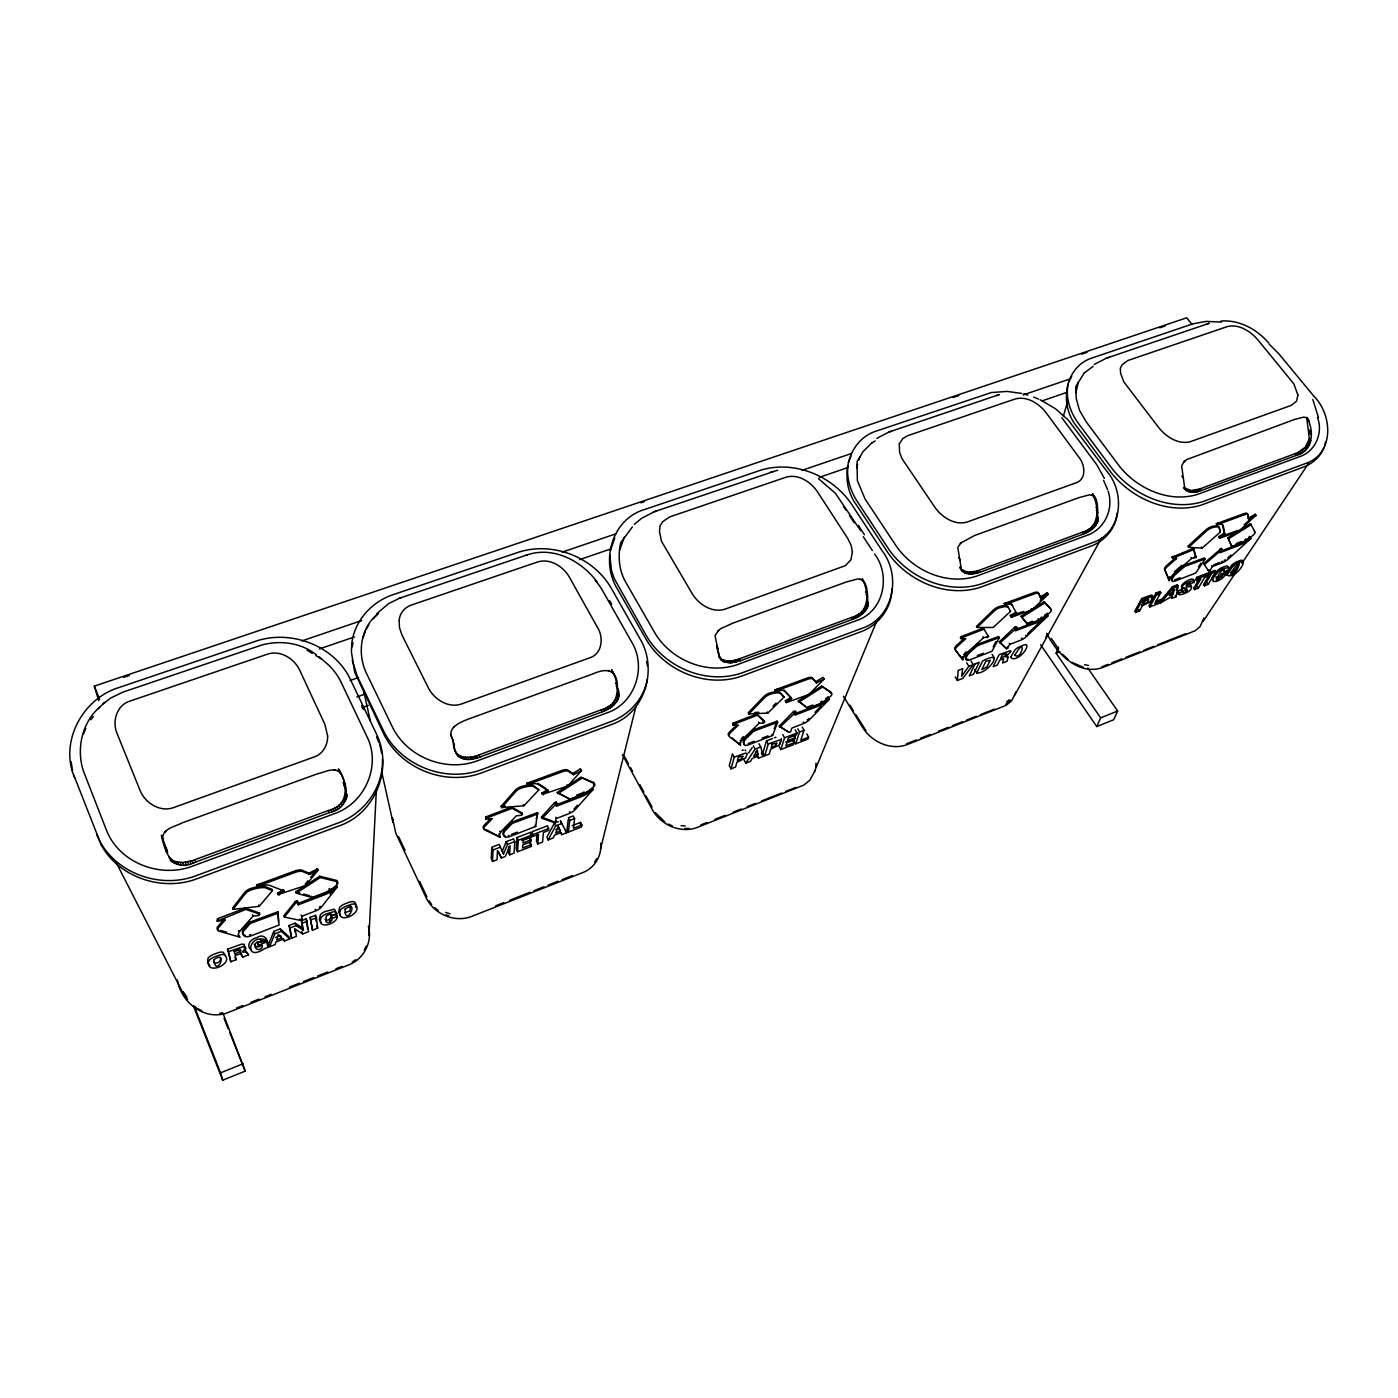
<?xml version="1.0" encoding="UTF-8"?>
<svg xmlns="http://www.w3.org/2000/svg" width="1398" height="1398" viewBox="0 0 1398 1398"><rect width="100%" height="100%" fill="white"/><g stroke="black" fill="none" stroke-linecap="round" stroke-linejoin="round"><path stroke-width="1.5" d="M352.174 646.872L352.995 642.748M453.144 739.996C453.197 758.485 464.8 763.081 480.038 756.965L602.206 711.827C612.097 708.821 623.211 699.07 617.409 687.711C617.689 669.432 606.837 667.65 593.241 673.784L469.78 718.572C460.536 722.084 444.774 727.904 453.319 740.573M453.354 727.327L454.455 726.436M891.802 588.698C892.064 607.833 878.556 625.343 860.819 631.774L741.08 676.317C706.13 688.253 664.959 671.023 646.348 639.725L617.182 588.575C600.284 560.86 611.957 518.92 644.705 509.484L760.966 470.112C793.977 460.082 831.775 475.46 851.05 503.49L882.592 551.476C901.57 576.64 893.217 618.231 861.657 628.436L741.656 673.015C706.619 684.95 665.378 667.72 646.697 636.37L614.141 578.388L611.485 570.436L609.738 554.709M382.423 759.044C383.681 786.987 364.581 813.286 338.631 822.758L195.93 875.777C158.743 889.862 111.49 872.02 96.619 834.222M847.852 465.726C846.472 478.238 850.386 490.89 857.184 501.34L888.796 549.292C908.665 577.986 947.582 594.866 981.606 583.857L1092.257 542.756C1122.489 532.988 1125.67 492.638 1106.569 470.916L1068.352 420.151L1055.368 408.67L1040.199 399.758M491.677 849.145L491.275 858.721L492.55 861.43L497.041 859.7L497.478 850.561L501.428 858.005L505.237 856.537L510.095 845.703L509.606 854.842L514.08 853.112L514.814 841.596L513.503 838.87L506.216 841.666L502.249 851.172L503.542 853.898L507.526 844.409L514.814 841.596M1309.349 438.78L1306.693 417.355C1314.347 429.378 1313.491 451.082 1296.837 455.206L1201.092 490.593C1195.412 492.9 1187.077 493.599 1183.477 487.535L1191.236 490.576L1199.799 488.916L1297.449 452.83L1305.417 447.115L1309.349 438.78L1310.817 440.58M492.55 861.43L493.057 849.967L491.764 847.223L499.121 844.392L500.414 847.136L493.057 849.967M815.785 766.96L815.96 763.098M355.808 907.512L355.476 903.108L354.183 901.815A7.13 2.604 -23.7 0 0 349.43 902.164L344.205 904.174A7.13 2.604 -23.7 0 0 339.679 907.407L338.596 911.88L340.396 915.218M717.506 631.407L720.721 628.646L732.901 623.141L846.279 582.022L857.69 578.964C869.643 579.454 867.04 597.872 867.983 606.103C865.572 612.726 859.158 617.007 852.745 619.279L740.468 660.747L730.472 662.932L723.15 661.516L719.69 657.899L715.025 635.636L718.572 630.55M718.887 656.955C724.024 662.617 732.901 661.306 739.332 658.842L851.574 617.427C869.871 613.233 869.172 592.525 862.339 578.702M368.985 935.559L376.377 790.115M508.645 846.611L508.313 852.133L509.606 854.842M521.611 840.268L529.737 837.14L531.065 839.849L522.922 842.994L523.114 840.268L531.782 836.93L530.611 832.282L517.015 837.507L516.264 849.058L517.557 851.766L531.345 846.419L530.192 841.823L530.052 843.728M517.557 851.766L518.343 840.233L517.015 837.507M960.269 543.263L974.738 535.434L1079.204 497.548L1089.566 494.822C1100.645 495.801 1096.381 512.682 1098.199 520.021C1096.521 527.029 1090.021 531.712 1083.537 534.019L980.015 572.254L970.859 574.194L965.092 573.128L961.527 570.297L957.787 547.352L961.3 542.424M973.253 664.609L962.803 678.397L957.403 680.476L958.172 670.411L962.715 668.663L961.597 676.335L968.884 666.287L973.253 664.609L971.033 661.062M330.644 913.191L331.676 915.585L336.848 913.593L334.384 911.479L325.909 914.03A7.165 2.604 -23.5 0 0 321.383 917.245C315.266 930.002 337.04 924.864 337.337 916.441L336.306 914.047L331.151 916.022C331.693 918.87 326.695 921.929 324.93 919.29M331.151 916.022L332.182 918.416C332.724 921.265 327.726 924.323 325.961 921.684L326.258 915.917L329.858 914.152L331.676 915.585M529.597 839.062L529.737 837.14M531.065 839.849L530.908 841.771L522.782 844.899L522.555 847.992L531.502 844.532M537.741 843.955L538.562 834.309L533.285 836.354L532.114 831.705L547.579 825.764L548.715 830.395L543.438 832.439L542.564 842.085L537.741 843.955L536.43 841.264L537.094 833.54M962.331 571.345L960.968 569.353L967.486 572.149L976.643 571.223L1082.279 532.271C1099.929 528.025 1099.265 506.845 1092.537 493.739L1095.193 497.443M1184.91 489.405L1181.66 465.953L1184.193 461.183L1187.094 459.418L1294.338 419.522L1303.792 417.093L1307.217 417.967L1308.685 419.784M336.132 915.76L336.306 914.047M1117.072 513.101C1116.023 528.147 1104.822 541.061 1090.912 546.164L980.505 587.247C946.533 598.274 907.721 581.341 887.905 552.699L856.38 504.835C838.363 480.632 846.646 439.671 877.385 430.689L991.357 392.558L1007.102 391.405L1021.641 393.432M568.182 819.7L567.081 829.416L568.409 832.09L581.638 826.969L581.883 825.047L580.554 822.391L572.097 825.659M568.409 832.09L569.737 820.434L568.392 817.743L573.232 815.89L574.578 818.581L573.425 828.332L581.883 825.047M580.31 824.313L580.554 822.391M555.967 804.933L579.611 795.916A17.667 6.658 -26.5 0 0 592.542 788.245L593.136 789.451A17.685 6.658 -26.5 0 1 580.222 797.122L556.561 806.157L556.334 801.998L554.464 802.714L541.428 817.131L542.022 818.354L554.447 822.688L556.054 822.076L555.932 817.218M556.561 806.157L556.334 801.998M1068.124 384.083C1065.224 398.046 1070.431 412.62 1078.767 423.874L1112.319 468.889C1133.044 495.241 1169.934 511.79 1203.014 501.602L1305.348 463.577C1334.461 453.983 1332.766 415.101 1313.98 396.316L1278.925 353.921L1269.314 344.31M536.325 818.931L537.531 812.605L511.703 822.129L504.154 829.94A19.694 7.34 -25.8 0 0 504.241 835.654A6.274 2.342 -25.6 0 0 505.447 836.004M170.975 861.133L169.21 857.341L172.985 860.749L177.529 862.094L183.313 862.479L192.138 860.714L328.32 810.508C349.325 806.157 348.207 783.876 338.351 768.97C348.539 784.208 352.104 808.044 329.299 812.64L195.842 861.954C173.369 873.313 165.296 854.545 161.434 835.2L167.69 852.465M538.125 813.846L512.297 823.37L504.748 831.163A19.694 7.322 -25.8 0 0 504.835 836.895A6.274 2.324 -25.6 0 0 510.008 836.423L535.696 826.463L537.531 812.605M1176.277 590.166L1177.343 584.801L1172.485 586.653L1161.546 599.707M1172.013 598.327L1171.786 594.779L1172.013 598.327L1176.05 596.771L1178.182 586.042L1177.343 584.801M857.586 464.031L856.799 468.033M1324.78 445.56L1325.654 441.471M454.298 746.078C454.21 759.324 470.392 758.782 479.007 754.903L601.123 709.835C620.677 705.606 620.03 684.076 611.573 669.764L613.949 674.343M1203.905 617.968L1200.113 626.566L1195.255 630.708L1102.515 667.562C1077.998 676.003 1056.539 653.216 1046.753 633.311M600.528 848.936L635.968 706.322M647.344 679.113C644.024 698.423 629.519 714.658 611.328 721.438L480.72 769.966C444.634 782.897 400.649 765.388 383.594 731.014L357.224 676.108L352.261 660.398M1173.149 594.185L1174.53 589.187L1169.34 595.653L1173.149 594.185L1173.219 589.606M731.032 768.848L734.247 757.139L732.465 753.906L729.267 765.632L731.032 768.848L735.558 767.083L736.851 762.434L745.693 757.838L747.266 753.592A6.029 2.202 -28.5 0 0 745.099 753.242L734.247 757.139M610.384 550.55L614.771 538.125M1063.389 416.167L1067.565 401.61M772.412 738.546L766.471 740.835L762.941 752.631L764.706 755.811L769.197 754.081L770.613 749.398L779.402 744.819L781.08 740.556A5.994 2.167 -28.9 0 0 779.001 740.189L768.271 744.051L764.706 755.811M1016.119 691.713L1011.593 700.852L1006.263 705.256L906.987 744.697C890.613 750.709 871.67 741.884 862.741 727.589L843.431 696.344M1216.12 576.762C1214.967 580.729 1221.345 575.574 1221.415 573.931L1225.242 572.464L1226.098 573.669C1221.31 582.721 1204.097 586.164 1218.392 571.799A6.239 2.027 -33.4 0 1 1222.918 568.706L1229.017 567.501L1228.091 570.157L1224.246 571.625L1224.001 569.248M779.665 744.435L781.517 738.511M1078.277 381.934L1075.988 392.663M792.317 739.577L794.099 742.74L793.47 744.68L780.835 749.573L784.558 737.777L782.74 734.579M795.182 736.711L793.907 740.66L795.689 743.823L807.957 739.07L808.621 737.13L806.821 733.967M793.19 734.736L794.99 737.917L794.361 739.874L786.917 742.74L785.903 745.903L794.099 742.74M795.2 729.791L797.017 732.971L796.371 734.946L788.42 738.004L787.528 740.8L794.99 737.917M795.689 743.823L799.551 731.993L797.751 728.812M802.225 727.082L804.042 730.263L800.774 740.171L808.621 737.13M829.329 699.332L809.617 719.638A7.584 2.709 -29.1 0 1 803.168 723.71L791.88 728.061L790.604 731.87L789.119 732.447L779.193 726.104L793.505 711.565L795.235 710.9L795.881 712.054L794.85 715.129L816.712 706.776A16.968 6.151 -29.3 0 0 829.329 699.332L828.682 698.196A16.951 6.169 -29.3 0 1 816.082 705.641L794.221 713.976M362.973 637.82L365.367 631.04M815.069 770.682L809.739 780.381L803.85 785.082L697.322 827.406C680.529 833.837 660.572 824.837 652.202 809.39L622.39 754.675M1242.263 562.678L1242.682 560.895A6.221 2.01 -33.6 0 0 1240.288 560.458L1236.426 561.944A6.221 2.01 -33.5 0 0 1231.9 565.037L1226.535 572.865L1226.518 575.067M774.143 728.69L777.026 721.158L777.672 722.312L772.605 735.488L748.839 744.715A5.994 2.167 -28.4 0 1 744.418 744.942A18.821 6.798 -28.6 0 1 745.728 738.895L753.889 731.067L777.672 722.312M858.687 460.291L860.085 456.569M1045.687 637.995L1047.259 633.941M848.464 462.458L850.928 456.045M273.763 931.383L268.626 944.297L269.622 946.726L275.074 944.611L275.913 942.007L282.815 939.334L284.353 941.029L289.77 938.932L288.757 936.52L280.282 928.866L273.763 931.383L274.777 933.829L269.622 946.726M1040.636 644.74L1096.748 726.576L1100.663 717.873L1056.119 653.163L1058.531 647.082M814.44 771.609L876.826 620.887M1323.976 447.447C1320.656 456.692 1312.6 463.542 1303.6 467.019L1201.459 505.028C1168.448 515.268 1131.629 498.614 1110.956 472.349L1077.526 427.404C1058.74 406.241 1063.686 366.503 1092.852 357.713L1192.721 323.899L1205.932 321.4L1221.537 322.064M83.443 733.95L85.837 728.41M1189.908 582.092L1190.397 584.084C1202.769 577.689 1181.572 581.551 1181.694 588.506C1193.123 586.374 1182.428 597.47 1181.957 589.851C1179.545 588.628 1174.739 594.604 1179.126 593.993M1190.397 584.084C1189.995 579.419 1180.873 590.166 1191.236 585.989C1194.818 593.049 1168.606 598.694 1182.795 591.092M1190.694 586.723L1190.397 584.748L1186.465 585.08M624.312 537.216L619.873 549.484M1087.819 668.087L1117.649 711.023L1113.629 719.76L1096.748 726.576M1181.38 590.987L1181.957 589.851M364.266 950.046L366.136 946.166M976.8 672.98L982.584 661.027C1006.385 648.235 987.617 674.22 976.8 672.98L974.598 669.467M1047.941 615.924L1026.726 636.335A7.374 2.499 -31.3 0 1 1020.383 640.319L1009.898 644.338L1006.56 648.812L999.308 641.839L1014.686 627.23L1016.276 626.619L1016.958 627.702L1015.385 630.882L1035.656 623.141A16.514 5.644 -31.6 0 0 1047.941 615.924L1047.259 614.84A16.514 5.644 -31.6 0 1 1034.974 622.058L1014.721 629.799M1224.246 571.625C1224.001 562.87 1208.99 589.921 1222.254 575.155L1226.098 573.669M366.224 629.449L368.74 624.644M558.361 821.605L554.359 823.142L546.88 837.227L548.191 839.901L553.206 837.961L554.552 835.113L560.913 832.649L561.751 834.658L566.749 832.736L565.421 830.062M548.191 839.901L555.688 825.851L561.699 823.544L560.371 820.836L566.749 832.736M1068.788 381.654L1071.707 376.184M993.174 646.75L995.918 641.63M999.325 637.61L992.021 651.241L969.95 659.804A5.819 1.992 -30.8 0 1 966.193 659.821A18.261 6.256 -30.9 0 1 968.692 653.53L977.359 645.684L999.325 637.61L998.644 636.527L976.695 644.583L968.045 652.447A18.261 6.274 -30.9 0 0 965.529 658.738A5.819 1.992 -30.8 0 0 967.923 659.14M1152.441 596.282L1152.441 595.775A5.732 1.922 -32.8 0 0 1151.026 595.181L1141.712 598.501L1134.792 611.153L1135.63 612.411L1139.562 610.891L1142.323 605.858L1150.467 601.577L1153.28 597.016A5.732 1.922 -32.8 0 0 1151.865 596.439L1142.55 599.759L1135.63 612.411M1142.533 602.73L1144.647 598.868L1145.486 600.126L1143.354 603.988L1142.533 602.73L1147.968 599.13M1014.616 695.435L1101.449 538.09M1161.808 600.651L1154.87 603.324L1160.794 592.735L1159.956 591.476L1156.006 592.997L1148.964 605.684L1149.803 606.924L1160.637 602.73L1161.808 600.651L1160.969 599.41L1155.779 601.42M1149.803 606.924L1156.845 594.255L1160.794 592.735M1157.981 595.024L1159.956 591.476M1196.496 580.624L1197.736 578.51L1210.056 573.757L1209.2 572.533L1196.88 577.269L1195.657 579.401L1196.496 580.624L1200.725 578.999L1199.868 577.776L1193.682 588.383L1194.521 589.624L1198.383 588.121L1204.604 577.514L1208.798 575.889M1194.521 589.624L1200.725 578.999M1211.052 571.817L1203.556 584.574L1204.394 585.797L1208.239 584.312L1215.788 571.555L1214.932 570.314L1211.052 571.817L1211.909 573.04L1204.394 585.797M594.744 862.007L596.771 858.634M244.266 947.39L244.301 944.314L241.662 944.122L227.542 949.172L230.775 961.754L236.07 959.692L235.161 955.446L240.439 953.785L242.833 957.088L248.529 954.886L244.143 948.91M1250.895 538.475A16.252 5.138 -33.2 0 1 1238.908 545.5L1220.07 552.699L1222.097 549.431L1221.398 548.4L1219.371 551.668L1238.209 544.469A16.252 5.138 -33.2 0 0 1250.196 537.461L1250.895 538.475L1228.44 558.938A7.252 2.272 -32.9 0 1 1222.184 562.817L1212.433 566.557L1209.899 570.629L1207.924 570.104L1209.899 570.629M1151.323 598.536L1151.935 597.575M1198.558 566.732L1200.865 563.219M1205.006 559.008L1195.779 572.988L1175.246 580.956A5.697 1.817 -32.6 0 1 1172.083 580.817A17.929 5.714 -32.7 0 1 1175.613 574.316L1184.683 566.487L1205.006 559.008L1204.307 557.977L1183.984 565.439L1174.914 573.285A17.929 5.732 -32.7 0 0 1171.402 579.786A5.697 1.817 -32.6 0 0 1172.328 580.432M748.664 752.91L752.159 747.633M744.016 759.935L745.781 763.133L755.112 749.101L760.739 746.934L763.151 756.405L758.467 758.223L756.702 755.025M1203.206 621.254L1235.902 572.271M1241.966 563.202L1308.563 463.402M1223.827 574.508L1225.242 572.464M373.056 618.842L378.194 613.635C360.387 627.527 356.979 653.46 366.398 673.207L392.611 727.432C407.36 757.157 445.403 772.29 476.596 761.089L606.417 713.067C635.181 703.736 647.257 666.759 631.372 641.525L602.59 590.638A74.199 60.341 1.8 0 0 595.199 580.432M233.099 909.364L245.401 893.532A6.955 2.674 -22.5 0 1 251.553 889.775A21.704 8.318 -22.5 0 1 265.008 887.695L272.505 890.596L259.189 906.341L233.099 909.364L232.557 908.018L244.86 892.186A6.955 2.691 -22.5 0 1 250.993 888.412A21.704 8.318 -22.5 0 1 264.449 886.349L271.946 889.268L272.505 890.596M1233.176 566.557L1234.451 564.932M330.12 894.073L336.638 885.808L337.198 887.101L321.54 906.935A8.388 3.111 -23.3 0 1 314.917 911.216L301.671 916.302L302.143 919.709L300.395 920.391L284.353 917.071L283.811 915.76L295.293 901.535L297.337 900.766L298.263 904.838L323.934 895.017A18.768 7.095 -23.4 0 0 337.198 887.101M1084.149 372.969L1075.761 386.704L1076.215 398.413L1079.518 410.383L1086.054 421.619L1119.309 466.076C1137.256 488.811 1169.147 503.228 1197.754 494.333L1299.528 456.692C1315.448 451.606 1323.417 432.751 1317.475 417.46M307.997 880.705L305.271 884.078L305.83 885.388L278.115 894.598L277.555 893.27L283.462 889.652L284.021 890.98L278.115 894.598M310.706 877.315L317.486 868.874L308.993 873.121L302.073 870.238A8.755 3.39 -23 0 0 294.768 870.989L256.55 885.056L257.11 886.419A19.45 7.462 -22.5 0 1 270.408 885.65L284.021 890.98M305.83 885.388L318.062 870.185L317.486 868.874M90.783 719.778L93.317 716.597M99.765 707.108C81.661 722.679 75.911 749.922 83.793 772.028L106.51 830.325C119.372 863.003 160.228 878.398 192.382 866.201L334.174 813.758C364.668 803.535 381.637 765.72 366.94 736.624L341.042 682.084A78.847 64.5 -8.9 0 0 327.377 663.928L319.041 656.693M284.353 917.071L295.852 902.846L297.879 902.06M1160.183 601.35L1161.022 602.59L1173.324 587.911L1178.182 586.042M162.78 838.538C162.116 828.577 175.344 826.585 182.439 822.775L317.416 773.828C324.668 772.343 335.625 765.789 340.675 773.828M225.026 920.216L218.49 927.748A8.72 3.268 -22.3 0 0 218.909 931.155L239.792 937.132A18.821 6.973 -22.6 0 1 240.473 930.386L253.038 916.127L259.032 915.445L259.486 913.016L245.297 908.071L217.459 918.766L217.144 921.107L225.026 920.216L224.484 918.87L217.948 926.402A8.72 3.268 -22.2 0 0 218.368 929.827M217.144 921.107L245.856 909.399L260.028 914.327M501.078 806.349L515.18 790.289A6.518 2.516 -25.8 0 1 521.174 786.637A20.323 7.829 -25.8 0 1 532.795 785.152L538.859 789.835L523.953 805.755L501.672 807.607L501.078 806.349L505.132 806.017M501.672 807.607L515.792 791.548A6.518 2.516 -25.8 0 1 521.786 787.913A20.323 7.811 -25.8 0 1 533.407 786.392L538.859 789.835M278.429 913.069L250.277 923.484L243.462 931.19A20.987 7.776 -22.7 0 0 245.192 936.52A6.693 2.464 -22.6 0 0 251.256 935.786L279.093 925.004L277.887 911.776L249.735 922.156L242.92 929.88A20.987 7.776 -22.7 0 0 244.667 935.227A6.693 2.481 -22.6 0 0 245.349 935.419M239.635 948.456L233.85 951.566M258.49 914.135L259.486 913.016M261.304 944.768L256.655 947.232L254.174 944.192M574.683 808.359L577.426 805.265M589.781 791.338L592.542 788.245M593.136 789.451L575.277 809.564A7.899 2.918 -26.3 0 1 568.741 813.741L556.526 818.442M1184.123 461.969L1185.12 461.165M542.476 794.344L567.658 786.06L581.516 770.665L580.257 768.97L572.831 773.478L567.815 770.088A8.231 3.18 -26.3 0 0 561.612 770.525L526.609 783.404L527.221 784.662A18.209 7.025 -25.8 0 1 538.352 784.54L548.261 790.831L542.476 794.344L541.865 793.103L547.649 789.59L548.261 790.831M542.022 818.354L556.928 803.221M632.403 526.941L620.677 542.686C617.864 556.089 618.807 570.524 625.902 582.494L654.946 633.084C671.11 660.188 706.794 675.094 737.078 664.732L856.362 620.607C883.763 611.905 891.103 575.854 874.641 554.027M485.962 816.904L485.595 819.158L492.306 818.616L485.036 826.235A8.161 3.076 -25.4 0 0 484.512 829.853L500.222 837.262A17.65 6.571 -25.7 0 1 502.476 830.167L516.404 815.768L521.524 815.349L522.031 812.989L511.581 807.048L485.962 816.904L485.595 819.158M490.261 818.896L484.442 824.977A8.143 3.076 -25.4 0 0 483.918 828.612M748.874 713.941L764.479 697.777A6.221 2.324 -28.9 0 1 770.333 694.229A19.415 7.235 -28.8 0 1 780.346 693.216L784.051 697.095L767.834 713.085L748.874 713.941L748.245 712.77L763.815 696.588A6.221 2.342 -28.9 0 1 769.686 693.041A19.415 7.252 -28.8 0 1 779.682 692.027L784.051 697.095M522.031 812.989L521.524 815.349M815.051 712.246L821.098 706.007M791.635 698.598L784.907 691.486A17.405 6.501 -28.9 0 0 775.628 691.084L774.964 689.896L807.153 678.065A7.881 2.936 -29.3 0 1 812.43 677.925L815.768 681.717L823.038 677.348L824.121 679.009L808.9 694.509L786.497 702.547L785.327 700.835L790.971 697.427L791.635 698.598L785.973 702.006M376.604 613.879L388.539 603.639L399.688 598.152L527.361 554.814C553.765 546.094 581.568 560.86 597.208 582.145M779.822 727.257L795.881 712.054M773.077 706.095L776.03 703.194M733.129 723.115L732.727 725.317L738.441 725.073L730.542 732.727A7.776 2.866 -28.4 0 0 729.232 736.519L740.486 745.099A16.863 6.116 -28.5 0 1 744.086 737.725L759.149 723.255L763.5 723.081L764.689 721.945L764.059 720.774L756.79 714.029L733.129 723.115L732.727 725.317M1010.771 700.188L1005.599 704.452M736.484 725.178L729.913 731.556A7.776 2.866 -28.4 0 0 728.603 735.348M977.15 627.457L993.209 627.457L1010.509 611.433L1007.609 606.068A18.856 6.641 -31.3 0 0 998.993 606.662A6.046 2.132 -31.4 0 0 993.279 610.105L976.468 626.339L977.15 627.457L993.961 611.223A6.046 2.132 -31.3 0 1 999.692 607.781A18.856 6.641 -31.3 0 1 1008.29 607.186M1027.582 633.801L1041.213 620.677M777.026 721.158L753.26 729.913L745.099 737.742A18.821 6.815 -28.6 0 0 743.788 743.788A5.994 2.167 -28.4 0 0 744.418 744.155M764.059 720.774L762.871 721.927L763.5 723.081M103.365 703.701L110.512 698.126L122.832 692.167L260.867 645.317C279.46 639.83 301.269 642.556 316.595 654.998M1040.147 600.319L1047.312 592.7L1040.234 596.946L1040.916 598.047L1048.255 594.342L1031.934 609.895L1011.296 617.269L1010.3 615.574L1015.822 612.254L1016.503 613.355L1011.296 617.269M97.947 708.856L104.85 702.285M999.972 642.923L1016.958 627.702M1304.701 450.942L1303.39 449.23M1091.541 495.172L1092.52 495.311M1091.978 529.458L1090.72 527.658M961.422 636.509L960.321 637.523L960.985 638.641L965.826 638.659L957.438 646.313A7.532 2.639 -30.8 0 0 955.463 650.245L962.873 659.804A16.374 5.627 -30.9 0 1 967.608 652.237L983.58 637.733L988.526 636.614L983.336 628.069L961.422 636.509L962.104 637.61L960.985 638.641M963.746 638.834L956.774 645.212A7.532 2.639 -30.8 0 0 954.782 649.144L962.873 659.804M1188.597 547.352L1206.404 531.1A5.942 1.94 -33.2 0 1 1211.996 527.762A18.523 6.029 -33.1 0 1 1219.388 527.518L1220.297 532.079L1202.123 548.086L1188.597 547.352L1187.881 546.303L1205.688 530.052A5.942 1.94 -33.2 0 1 1211.262 526.714A18.506 6.046 -33.1 0 1 1218.672 526.469L1220.297 532.079M634.377 524.355L641.577 518.343L654.229 511.72L777.638 470.182M1227.741 557.907L1230.956 554.989M1246.981 540.379L1250.196 537.461M1244.272 524.739L1248.973 520.493M1219.668 538.23L1224.928 534.368L1223.302 526.05A16.601 5.417 -33.1 0 0 1217.011 524.792L1216.295 523.743A16.601 5.417 -33.2 0 1 1222.568 525.001L1224.211 533.337L1218.829 536.535L1219.668 538.23L1238.715 531.432L1255.876 515.303L1255.142 514.254L1248.222 518.378L1248.938 519.427L1255.876 515.303M1208.623 571.118L1203.678 563.586L1221.398 548.4M1222.097 549.431L1204.377 564.617L1203.678 563.586M859.91 579.261L861.028 579.384M1084.166 373.004L1093.149 366.328M1176.539 558.571L1171.769 557.278L1193.298 548.418L1193.997 549.466L1196.129 557.47L1191.708 558.414L1174.984 572.9A16.06 5.138 -32.6 0 0 1169.287 580.642L1164.499 569.213A7.392 2.412 -32.7 0 1 1167.05 565.176L1175.823 557.522L1176.539 558.571L1167.732 566.225A7.392 2.394 -32.7 0 0 1165.181 570.262L1169.287 580.642M1172.468 558.326L1193.997 549.466M1174.285 571.869L1181.887 565.281M1194.119 557.575L1195.43 556.421L1193.298 548.418M339.941 807.083L338.998 804.864M871.636 443.079L863.143 451.537L857.044 461.672L857.358 480.545L865.013 498.894L896.38 546.251C913.576 571.048 947.232 585.692 976.643 576.116L1086.665 535.434C1104.49 529.615 1114.031 508.907 1108.177 491.345M608.375 670.586L609.633 670.673M334.227 770.106L335.677 770.158M1220.821 577.391L1221.974 576.465M1006.595 701.796L1009.373 699.856M1234.102 572.551L1235.57 571.555M738.86 756.126L739.909 755.427M352.086 962.104L355.756 959.71M296.271 893.147L320.317 877.542L336.796 881.614A6.658 2.516 -23.5 0 1 337.058 884.497A21.04 7.969 -23.3 0 1 326.084 892.204L312.103 897.551L296.271 893.147L295.712 891.837L319.74 876.231L336.236 880.321A6.658 2.516 -23.5 0 1 336.499 883.204M1186.046 591.092L1187.252 590.323M580.939 777.288L594.167 783.631A6.274 2.359 -26.6 0 1 593.678 786.69A19.817 7.479 -26.5 0 1 582.686 794.274L569.807 799.184L557.225 792.509L580.939 777.288L593.556 782.426A6.274 2.359 -26.6 0 1 593.381 785.134M557.837 793.732L581.551 778.511M821.622 686.103L831.565 693.268A6.029 2.184 -29.4 0 1 830.412 696.449A19.013 6.92 -29.3 0 1 819.455 703.893L807.555 708.437L798.241 700.957L821.622 686.103L830.901 692.115A6.029 2.184 -29.4 0 1 831.094 693.67M798.887 702.111L822.286 687.274M1044.131 601.822L1051.226 609.65A5.872 1.992 -31.6 0 1 1049.531 612.936A18.506 6.343 -31.6 0 1 1038.627 620.24L1027.582 624.452L1021.099 616.308L1044.131 601.822L1050.545 608.567A5.872 2.01 -31.6 0 1 1050.632 609.633M1021.781 617.392L1044.813 602.922M1231.813 546.496L1227.776 537.811L1250.424 523.673L1251.14 524.704L1228.475 538.842L1231.813 546.496L1242.053 542.581A18.209 5.767 -33.3 0 0 1252.905 535.434A5.784 1.817 -33.3 0 0 1255.055 532.044L1250.424 523.673M1094.319 364.424L1106.307 358.22L1209.27 323.27L1206.055 324.353M257.11 886.419L295.345 872.335A8.755 3.39 -23 0 1 302.632 871.583L309.552 874.449L318.062 870.185M527.221 784.662L562.241 771.766A8.231 3.18 -26.3 0 1 568.444 771.346L573.442 774.719L581.516 770.665M876.721 438.413L889.023 431.999L999.308 394.568L996.582 395.477M871.653 443.114L875.2 440.929M775.628 691.084L807.817 679.236A7.881 2.936 -29.3 0 1 813.077 679.096L816.432 682.888L824.121 679.009M771.364 743.684L772.622 743.107M1230.432 574.333L1232.424 573.477M1216.19 579.838L1217.955 579.087M193.431 1005.966L222.719 1080.2L245.209 1071.113L223.191 1013.812M222.719 1080.2L220.552 1072.843L243.235 1063.686M1100.663 717.873L1117.649 711.023M236.734 1007.906L242.815 1005.511M250.906 1002.314L259.014 999.116M265.078 996.722L271.16 994.327M289.369 987.145L299.504 983.161M303.541 981.553L313.676 977.569M317.713 975.961L327.848 971.977M335.939 968.779L342.021 966.385M495.678 905.799L503.734 902.619M509.763 900.242L529.894 892.308M533.931 890.718L543.997 886.751M548.016 885.161L558.082 881.194M562.118 879.604L572.184 875.637M700.887 824.89L706.934 822.496M715.007 819.315L725.108 815.331M733.181 812.151L741.255 808.97M747.301 806.576L755.392 803.396M761.438 801.002L781.622 793.05M785.659 791.46L795.759 787.476M906.463 743.823L916.459 739.891M920.461 738.301L930.456 734.369M938.46 731.206L948.456 727.275M952.44 725.702L962.436 721.752M966.437 720.18L976.433 716.23M980.435 714.658L994.432 709.136M1101.974 666.741L1107.95 664.382M1111.934 662.809L1121.895 658.877M1125.879 657.305L1139.824 651.817M1143.809 650.245L1153.769 646.313M1157.754 644.74L1185.644 633.748M511.406 834.431L517.33 832.142M748.21 743.561L754.151 741.255M762.085 738.179L768.026 735.89M977.307 655.61L983.336 653.268M1174.565 579.925L1180.174 577.758M1056.119 653.163L1059.859 651.713M1145.486 600.126C1152.162 596.631 1147.007 604.198 1143.354 603.988M251.151 949.801C245.366 945.625 251.308 938.442 256.725 937.709C264.047 932.623 268.8 939.998 268.067 947.32L264.205 948.823C243.514 962.82 248.442 932.186 266.494 940.277C263.104 943.737 258.508 939.299 255.502 943.563C252.846 948.805 259.486 951.933 262.3 947.197L262.317 945.31L258.84 946.656L257.547 942.706L266.092 939.404M275.528 937.534L280.631 935.577L281.627 938.006L276.542 939.963L278.377 934.353L281.627 938.006M555.827 829.573L558.955 828.367L560.283 831.059L555.6 832.876L558.518 826.707L560.283 831.059M302.387 927.853L301.496 920.723L306.284 918.87L308.643 931.627L302.754 933.916L295.38 929.181L296.341 936.38L291.588 938.233L289.037 925.511L295.1 923.187L302.387 927.853L303.471 930.229L301.496 920.723M258.84 946.656L258.56 945.153L267.088 941.85M785.763 742.111L790.674 740.206M1168.501 594.412L1172.31 592.944M332.182 918.416L337.337 916.441M757.961 754.518L753.574 756.213L757.349 750.062L757.961 754.518L756.178 751.32M1172.625 596.02L1161.022 602.59M312.488 930.142L317.643 928.15L316.437 917.787L315.406 915.358L310.181 917.368L312.488 930.142L310.181 917.368M745.781 763.133L750.464 761.316L752.229 758.45L758.17 756.161L758.467 758.223M486.556 818.145L512.175 808.306L522.625 814.213M733.775 724.304L757.436 715.199L764.689 721.945M962.104 637.61L984.017 629.187L983.336 628.069M1213.691 564.792L1219.545 562.555M230.775 961.754L228.538 951.636L243.741 946.481L245.297 946.778L245.908 948.788L242.116 951.968L246.537 952.16M274.777 933.829L281.313 931.313L289.77 938.932M291.588 938.233L290.068 927.94L296.114 925.616L303.401 930.264M302.51 923.152L307.315 921.299M311.212 919.797L316.437 917.787M518.343 840.233L531.939 834.99M533.442 834.414L548.907 828.472M569.737 820.434L574.578 818.581M784.558 737.777L797.017 732.971M799.551 731.993L804.042 730.263M1211.909 573.04L1215.788 571.555M576.553 795.147L582.075 793.05M812.867 705.011L806.908 707.283L807.555 708.437M1021.099 616.308L1026.918 623.368L1032.423 621.254M1236.234 543.525L1241.354 541.568M298.263 904.838L297.704 903.527L323.392 893.724A18.751 7.112 -23.4 0 0 336.638 885.808M1216.295 523.743L1243.766 513.678A7.549 2.429 -33.4 0 1 1247.505 513.975L1248.222 518.378M1217.011 524.792L1244.5 514.726A7.549 2.429 -33.4 0 1 1248.222 515.006L1248.938 519.427M1012.519 605.596A16.898 5.942 -31.3 0 0 1004.847 604.722L1004.148 603.604L1033.838 592.717A7.672 2.691 -31.7 0 1 1038.295 592.804L1040.234 596.946M1004.847 604.722L1034.537 593.818A7.672 2.674 -31.7 0 1 1038.994 593.905L1040.916 598.047M1023.738 611.485L1010.3 615.574M1220.856 536.5L1237.999 530.401L1238.715 531.432M362.152 707.58L368.338 705.396M356.857 696.955L365.088 694.055M350.112 680.459L358.36 677.576M319.46 648.917L354.568 636.876M579.698 559.602L610.681 548.96M819.28 477.365L848.202 467.439M1042.349 400.789L1067.128 392.296M301.776 640.948L361.715 620.52M562.171 552.14L615.906 533.809M801.91 470.375L851.504 453.459M1023.039 394.97L1070.571 378.753M774.387 737.794L775.942 737.253M98.734 700.695L94.33 686.121L1186.71 317.8L1192.11 324.493M1106.307 358.22L1109.523 357.137M889.023 431.999L891.732 431.091M770.543 472.227L772.692 471.51M654.229 511.72L656.326 511.021M525.875 555.303L527.361 554.814M399.688 598.152L401.069 597.697M123.566 677.348L129.298 675.479M1159.781 327.761L1165.146 326.031M1081.51 354.166L1087.05 352.366M952.999 397.521L958.783 395.651M640.896 502.826L644.129 501.777M1230.799 572.743C1234.556 571.782 1239.449 565.176 1237.999 562.765M1182.009 591.529L1185.819 589.502L1186.395 587.719M742.058 750.289L743.317 750.01M219.731 1013.323L222.736 1012.781M1184.193 587.894C1173.848 588.034 1196.094 572.341 1194.137 582.651M754.553 712.491L758.764 712.298M165.995 831.146L164.842 832.09M684.88 828.542L689.022 828.385M1220.961 321.068C1239.484 319.583 1257.029 329.369 1268.86 343.139M183.645 864.75L182.719 862.479M1171.769 557.278L1175.823 557.522M681.036 825.641L685.247 826.008M1213.045 580.712C1209.672 578.58 1215.823 572.988 1217.536 570.576A6.239 2.027 -33.4 0 1 1222.062 567.483L1227.06 565.806L1228.195 566.802M1084.551 664.662L1088.5 665.465M295.712 891.837L299.679 892.938M303.628 894.038L309.57 895.699M220.465 930.421L226.721 932.221M1023.738 393.852L1027.897 395.127M1083.415 667.335L1071.951 662.355M445.752 912.405L449.981 913.855M445.875 914.851L448.688 915.812M541.428 817.131L552.07 820.871M277.555 893.27L279.163 895M1033.699 397.084L1038.574 399.094M557.225 792.509L569.807 799.184M344.624 912.649L349.989 910.989L350.514 905.432M668.384 824.086L672.351 825.938M209.927 965.599L207.498 962.436L208.057 958.067A7.392 2.674 -22.2 0 1 212.566 954.817L218.001 952.72A7.374 2.674 -22.2 0 1 223.156 952.248L225.532 955.481M485.892 829.538L500.222 837.262M197.66 1008.622L201.749 1010.702M246.45 952.143L248.529 954.886M779.193 726.104L789.119 732.447M321.225 922.628L319.338 919.307L320.352 914.834A7.165 2.621 -23.5 0 1 324.878 911.601L334.384 909.207L336.848 913.593M307.071 650.175L312.296 653.408M315.931 655.662L321.086 658.842M541.865 793.103L543.245 794.815M537.741 783.282L546.006 788.542M193.903 1006.036L196.419 1007.766M818.459 478.623L835.375 493.249L860.801 530.873M798.241 700.957L805.178 706.025M731.818 737.812L740.486 745.099M664.644 821.779L655.365 812.657M434.656 907.582L438.081 910.447M1068.474 659.926L1062.41 654.177M999.308 641.839L1006.56 648.812M785.327 700.835L786.497 702.547M790.971 697.427L784.243 690.315A17.405 6.501 -28.9 0 0 783.859 689.965M213.405 962.034C215.676 965.109 222.212 961.3 220.185 957.525M1307.182 418.876L1309.175 421.305M1308.912 429.64L1310.538 431.632M1309.157 432.384L1310.73 434.324M1309.157 440.073L1310.625 441.873M1308.738 441.506L1310.206 443.306M1308.091 443.114L1309.559 444.913M1307.217 444.791L1308.615 446.521M1306.064 446.346L1307.427 448.042M1304.753 447.832L1306.099 449.509M1301.853 450.366L1303.181 451.991M1300.35 451.309L1301.66 452.952M1298.899 452.166L1300.21 453.791M1297.449 452.83L1298.777 454.455M1295.527 453.581L1296.837 455.206M1061.833 417.722L1096.679 464.625L1104.368 478.308M1199.799 488.916L1201.092 490.593M1197.806 489.597L1199.1 491.275M1196.286 490.016L1197.579 491.694M1194.661 490.296L1195.954 491.991M1181.834 476.071L1183.407 478.133M1192.983 490.523L1194.259 492.201M1191.236 490.576L1192.546 492.306M1189.401 490.349L1190.712 492.079M1187.636 489.964L1188.964 491.712M1186.046 489.387L1187.409 491.187M1184.595 488.531L1186.011 490.401M1093.848 496.412L1095.735 498.981M1096.015 507.474L1097.552 509.588M1096.381 510.27L1097.884 512.332M1096.923 516.788L1098.321 518.693M1096.801 518.116L1098.199 520.021M1096.399 519.584L1097.797 521.506M1095.735 521.244L1097.133 523.167M1094.809 522.992L1096.154 524.827M1093.585 524.617L1094.896 526.417M1092.205 526.19L1093.498 527.955M1089.094 528.846L1090.353 530.576M429.029 900.766L431.615 904.349M1087.469 529.859L1088.727 531.59M1085.914 530.751L1087.172 532.481M1084.359 531.467L1085.617 533.197M1082.279 532.271L1083.537 534.019M865.974 730.665L855.628 714.378M1255.963 515.879L1255.142 514.254M1221.415 573.931L1222.254 575.155M1218.112 577.601L1218.951 578.824M1051.244 638.379L1058.67 649.144M1203.748 576.273L1204.604 577.514M1207.4 583.088L1208.239 584.312M1196.88 577.269L1197.736 578.51M1197.544 586.898L1198.383 588.121M1227.776 537.811L1228.475 538.842M1224.211 533.337L1224.928 534.368M978.792 570.471L980.015 572.254M1218.829 536.535L1219.528 537.583M1219.912 548.96L1220.611 549.991M976.643 571.223L977.866 573.005M975 571.677L976.206 573.46M973.218 571.992L974.441 573.792M971.4 572.254L972.606 574.054M1178.06 591.354L1178.898 592.595M1172.485 586.653L1173.324 587.911M1175.211 595.531L1176.05 596.771M969.496 572.359L970.736 574.194M958.591 557.68L960.077 559.864M967.486 572.149L968.727 573.984M965.564 571.765L966.822 573.634M963.816 571.223L965.092 573.128M962.208 570.349L963.572 572.341M961.195 569.108L959.832 567.116L960.181 568.287M1201.424 547.037L1202.123 548.086M1211.734 565.543L1212.433 566.557M1195.43 556.421L1196.129 557.47M1156.006 592.997L1156.845 594.255M1159.798 601.49L1160.637 602.73M1191.009 557.383L1191.708 558.414M1183.984 565.439L1184.683 566.487M1141.712 598.501L1142.55 599.759M1141.502 604.6L1142.323 605.858M1172.922 556.264L1173.638 557.313M1138.741 609.633L1139.562 610.891M858.407 525.456L864.418 534.77M843.501 506.426L845.877 510.06M849.442 515.513L854.213 522.8M863.265 536.657L872.369 550.55M101.303 845.091C119.214 877.647 162.255 891.784 196.751 878.853L339.05 825.903C375.695 813.514 393.45 767.921 376.272 733.601L350.007 678.624C333.598 645.212 290.749 629.449 255.939 641.14L118.882 687.554C82.237 698.72 58.891 742.653 74.915 778.424M184.396 993.384L186.86 997.193M185.934 997.001L187.577 999.535M862.968 580.31L864.75 583.053M865.624 591.669L867.092 593.94M866.148 594.552L867.564 596.754M867.11 601.175L868.438 603.22M867.057 602.538L868.368 604.583M866.673 604.058L867.983 606.103M865.991 605.788L867.302 607.833M865.03 607.606L866.288 609.563M863.737 609.301L864.96 611.223M862.251 610.943L863.457 612.831M860.661 612.499L861.867 614.386M858.914 613.739L860.102 615.592M857.184 614.823L858.355 616.675M855.489 615.767L856.677 617.636M992.056 654.299L994.293 657.811M853.811 616.535L854.999 618.388M851.574 617.427L852.745 619.279M1047.312 592.7L1048.255 594.342M1031.252 608.794L1031.934 609.895M966.665 662.757L968.884 666.287M1026.918 623.368L1027.582 624.452M1009.828 610.314L1010.509 611.433M955.218 676.947L957.403 680.476M1014.686 627.23L1015.35 628.314M849.949 705.204L853.357 710.708M1009.234 643.255L1009.898 644.338M1007.294 647.222L1007.958 648.288M987.862 635.513L988.526 636.614M986.604 636.649L987.268 637.75M982.916 636.632L983.58 637.733M976.695 644.583L977.359 645.684M739.332 658.842L740.468 660.747M736.991 659.646L738.127 661.569M735.191 660.153L736.327 662.075M733.268 660.538L734.404 662.442M731.276 660.817L732.412 662.739M729.179 660.974L730.35 662.932M726.995 660.782L728.148 662.757M717.943 648.497L716.562 646.138L717.349 649.755M724.88 660.433L726.069 662.442M722.958 659.908L724.147 661.936M721.193 659.035L722.451 661.167M721.053 660.171L717.698 651.73M815.768 681.717L816.432 682.888M609.633 600.616L611.677 604.233M779.053 746.41L780.835 749.573M745.728 750.813L745.484 750.359A6.011 2.202 -28.5 0 0 745.012 750.079M766.471 740.835L768.271 744.051M758.939 743.719L760.739 746.934M793.505 711.565L794.151 712.718M761.386 753.225L763.151 756.405M753.33 745.885L755.112 749.101M615.539 683.08L616.885 685.509M616.256 686.016L617.549 688.375M617.689 692.779L618.895 694.963M617.706 694.159L618.912 696.344M617.357 695.732L618.563 697.934M616.658 697.532L617.881 699.716M615.644 699.437L616.798 701.534M614.264 701.202L615.4 703.264M767.187 711.914L767.834 713.085M612.674 702.932L613.792 704.959M610.961 704.575L612.079 706.602M609.091 705.903L610.175 707.877M771.976 734.352L772.605 735.488M756.79 714.029L757.436 715.199M607.204 707.039L608.287 709.031M605.386 708.07L606.47 710.044M603.569 708.891L604.652 710.866M758.52 722.102L759.149 723.255M601.123 709.835L602.206 711.827M624.329 756.248L628.436 763.78M630.481 767.554L632.543 771.329M639.742 784.523L643.849 792.054M645.893 795.829L652.062 807.135M753.26 729.913L753.889 731.067M498.195 851.539L501.428 858.005M1016.503 613.355L1011.82 604.478A16.898 5.959 -31.3 0 0 1010.37 603.307M115.929 862.042L183.4 993.926M479.007 754.903L480.038 756.965M1103.581 480.318L1107.618 489.754M476.438 755.794L477.469 757.856M474.481 756.37L475.512 758.415M580.257 768.97L580.869 770.211M472.367 756.79L473.415 758.852M470.182 757.139L471.213 759.201M467.876 757.332L468.942 759.429M465.482 757.174L466.548 759.289M463.175 756.86L464.241 759.009M461.025 756.353L462.109 758.537M454.525 744.907L452.48 739.612M459.086 755.479L460.222 757.768M457.513 754.466L458.649 756.755M455.87 752.194L457.583 755.689M572.831 773.478L573.442 774.719M567.046 784.82L567.658 786.06M560.441 831.985L561.751 834.658M554.359 823.142L555.688 825.851M554.464 802.714L555.058 803.937M555.46 820.871L556.054 822.076M553.853 821.482L554.447 822.688M531.956 833.645L533.285 836.354M530.471 834.222L531.782 836.93M535.102 825.257L535.696 826.463M523.341 804.514L523.953 805.755M511.581 807.048L512.175 808.306M511.703 822.129L512.297 823.37M506.216 841.666L507.526 844.409M361.628 705.536L363.497 709.45M183.173 991.619L185.113 995.725M398.605 836.72L405.001 850.316M419.592 881.369L426.897 896.904M101.268 845.021L73.814 775.174M343.104 782.67L344.31 785.274M344.013 785.676L345.184 788.21M346.022 792.544L347.106 794.903M346.127 793.959L347.211 796.301M345.813 795.584L346.896 797.926M345.114 797.437L346.197 799.796M344.03 799.446L345.061 801.701M342.562 801.299L343.576 803.518M340.85 803.134L341.846 805.318M336.97 806.279L337.949 808.411M334.943 807.502L335.922 809.634M332.951 808.586L333.93 810.718M330.977 809.477L331.955 811.609M328.32 810.508L329.299 812.64M499.89 846.105L503.49 853.933M1312.844 399.548L1318.489 417.583M316.595 868.49L317.154 869.801M319.74 876.231L320.317 877.542M329.474 919.307L330.487 921.701M308.993 873.121L309.552 874.449M311.544 896.24L312.103 897.551M316.63 925.756L317.643 928.15M301.129 915.008L301.671 916.302M295.293 901.535L295.852 902.846M301.601 918.434L302.143 919.709M299.854 919.098L300.395 920.391M301.741 931.505L302.754 933.916M295.1 923.187L296.114 925.616M289.037 925.511L290.068 927.94M280.282 928.866L281.313 931.313M283.34 938.617L284.353 941.029M258.647 905.013L259.189 906.341M268.067 947.32L266.406 941.238M252.496 914.816L253.038 916.127M260.43 939.788L261.426 942.235M245.297 908.071L245.856 909.399M249.735 922.156L250.277 923.484M257.547 942.706L258.56 945.153M194.934 859.735L195.842 861.954M192.138 860.714L193.046 862.933M189.971 861.343L190.879 863.562M187.664 861.832L188.573 864.051M185.252 862.234L186.144 864.453M557.785 825.467L558.955 828.367M239.792 937.132L239.25 935.839A18.821 6.973 -22.6 0 1 238.394 935.07M242.833 957.088L240.404 951.968M180.08 862.374L181.006 864.646M177.529 862.094L178.455 864.401M235.091 957.263L236.07 959.692M175.134 861.605L176.096 863.964M172.985 860.749L173.981 863.213M171.22 859.735L172.216 862.216M166.886 850.176L165.785 847.45L165.943 851.277M217.459 918.766L218.001 920.111M227.542 949.172L228.538 951.636M94.33 686.121L99.608 699.245M224.099 1018.513L228.154 1028.631M229.779 1032.668L245.209 1071.113M376.586 736.868L378.841 742.53M194.427 1006.612L220.552 1072.843M177.389 979.998C181.198 1003.292 205.995 1021.99 229.027 1012.152L348.556 964.987C363.707 959.378 372.829 941.693 368.338 926.14M71.106 761.561L72.539 770.648M450.89 734.422L451.956 737.882M379.592 744.418L381.776 753.26M363.62 690.909L370.26 720.617M382.091 773.653L392.978 822.461M646.627 661.586L647.431 665.78M294.559 928.569L295.065 932.186M297.337 900.766L297.704 903.527M306.284 918.87L307.63 929.233M315.406 915.358L316.14 921.597M392.768 820.853L392.523 818.267L395.809 833.173L425.936 897.324C433.59 914.03 454.7 923.204 471.947 916.319L582.774 872.597C594.517 868.228 602.119 855.576 600.651 843.169M277.887 911.776L278.447 921.719M329.841 888.516A21.022 7.986 -23.3 0 1 328.81 889.145M320.282 906.411A8.388 3.111 -23.3 0 1 319.373 907.197M315.738 909.347A8.388 3.111 -23.3 0 1 315.057 909.644M256.55 885.056A19.432 7.479 -22.5 0 1 263.034 883.763M238.464 931.155A18.821 6.973 -22.6 0 1 238.866 930.491M250.714 934.493A6.693 2.481 -22.6 0 1 249.508 934.913M1249.69 536.395A18.209 5.767 -33.3 0 1 1248.816 537.042M1246.055 538.894A18.209 5.767 -33.3 0 1 1245.129 539.471M1254.355 531.03A5.784 1.817 -33.3 0 1 1254.321 531.869M1225.277 559.812A7.252 2.272 -32.9 0 1 1224.194 560.493M1222.551 561.349A7.252 2.272 -32.9 0 1 1221.485 561.804M1168.588 579.593A16.06 5.138 -32.7 0 1 1169.078 578.003M1169.375 577.409A16.06 5.138 -32.7 0 1 1169.759 576.78M1047.259 613.198A18.506 6.343 -31.6 0 1 1046.42 613.862M1045.547 614.526A18.506 6.343 -31.6 0 1 1044.638 615.172M1041.842 617.007A18.506 6.343 -31.6 0 1 1040.863 617.584M1038.924 618.65A18.506 6.343 -31.6 0 1 1037.945 619.157M1026.062 635.251A7.374 2.499 -31.3 0 1 1025.643 635.653M1021.973 638.187A7.374 2.499 -31.3 0 1 1021.414 638.484M1004.148 603.604A16.898 5.959 -31.3 0 1 1009.81 603.132M962.208 658.703A16.357 5.627 -30.9 0 1 962.575 656.606M963.694 654.683A16.357 5.627 -30.9 0 1 964.795 653.303M965.441 652.586A16.357 5.627 -30.9 0 1 966.158 651.87M828.245 696.658A18.995 6.92 -29.3 0 1 825.676 698.633M821.849 701.097A18.995 6.92 -29.3 0 1 820.853 701.674M808.988 718.502A7.567 2.709 -29.1 0 1 808.586 718.887M808.149 719.288A7.567 2.709 -29.1 0 1 807.17 720.057M803.745 722.067A7.567 2.709 -29.1 0 1 803.134 722.347M774.964 689.896A17.405 6.501 -28.9 0 1 779.036 689.127M739.874 743.946A16.863 6.116 -28.5 0 1 739.647 743.02M740.206 740.73A16.863 6.116 -28.5 0 1 740.556 740.084M741.499 738.721A16.863 6.116 -28.5 0 1 743.456 736.571M584.207 791.932A19.799 7.479 -26.5 0 1 583.141 792.509M574.316 808.743A7.899 2.936 -26.3 0 1 573.896 809.145M570.052 811.696A7.899 2.936 -26.3 0 1 569.423 811.993M526.609 783.404A18.209 7.025 -25.8 0 1 530.122 782.6M499.628 836.021A17.65 6.571 -25.7 0 1 498.946 834.169M499.733 831.723A17.65 6.571 -25.7 0 1 500.152 831.059M508.872 835.41A6.274 2.342 -25.6 0 1 508.313 835.585M351.807 643.412L351.405 651.835L354.69 672.193L383.891 734.265C400.859 768.585 444.791 786.113 480.772 773.181L611.066 724.688C645.387 713.26 658.021 668.646 639.969 638.746L610.804 587.457C592.752 556.858 552.612 541.358 518.728 552.14L392.716 594.814C371.553 601.926 354.445 620.922 351.807 643.412M899.298 443.882L899.578 452.218L901.85 458.439L935.07 507.561C942.042 517.347 954.886 525.718 967.224 521.996L1076.093 482.817C1087.242 478.972 1084.761 463.752 1078.435 456.587L1046.001 412.602C1038.906 403.48 1026.779 395.599 1014.896 399.077L907.756 435.652L902.776 438.605L899.298 443.882M1227.007 575.085C1232.582 578.737 1242.49 568.444 1243.538 562.118A6.221 2.01 -33.5 0 0 1241.162 561.681L1237.282 563.184A6.239 2.01 -33.5 0 0 1232.756 566.26L1227.007 575.085M339.697 911.985C338.089 925.179 364.109 912.667 355.214 904.209A7.13 2.604 -23.7 0 0 350.461 904.558L345.254 906.568A7.13 2.604 -23.7 0 0 340.728 909.801L339.697 911.985M399.199 620.782L399.496 627.772L402.012 635.129L428.242 687.659C434.044 699.35 448.304 708.506 461.427 703.998L590.078 657.707C602.363 653.652 603.744 637.173 597.488 627.475L569.458 577.269C563.307 566.417 549.973 557.942 537.374 562.048L411.327 605.072C404.616 607.291 399.339 613.635 399.199 620.782M852.396 551.843L850.893 559.794L845.406 565.648L724.985 609.161C712.264 613.25 698.773 604.495 692.307 593.835L661.516 541.323L659.489 531.485L660.083 525.753L662.774 521.646L669.712 516.893L785.746 477.295C797.978 473.52 810.648 481.681 817.341 491.607L847.8 538.527L851.155 545.36L852.396 551.843M1297.903 395.092L1296.575 401.174L1291.263 405.385L1190.624 441.593C1178.619 445.018 1166.351 436.962 1159.029 427.98L1123.817 381.881L1120.584 373.266L1120.305 368.251L1122.157 364.686L1127.732 360.562L1226.99 326.695C1238.558 323.497 1250.179 331.099 1257.571 339.504L1293.866 383.891L1297.903 395.092M327.639 736.047C327.918 744.854 322.921 754.151 314.235 756.965L173.579 807.59C160.001 812.553 144.868 802.906 139.94 790.115L117.117 733.566C111.857 721.613 116.663 705.186 129.839 701.132L267.298 654.229C280.282 649.738 294.366 658.563 299.819 670.446L324.86 724.356L327.639 736.047M742.932 756.283L741.691 758.642L737.34 760.704L738.336 757.139L742.932 756.283M776.764 743.229L775.471 745.606L771.154 747.65L772.255 744.068L776.764 743.229M240.736 950.116L239.949 951.689L234.847 954.03L234.217 951.094L240.736 950.116M990.168 660.398L986.953 666.863L981.815 669.607L985.905 661.184L990.168 660.398M1008.063 657.095L1007.067 661.271L1002.593 663.001L1003.677 658.842L999.815 659.996L997.298 665.046L993.157 666.654L999.098 654.666L1009.845 650.874A4.876 1.625 -30.9 0 1 1011.069 651.451L1005.826 656.973L1008.063 657.095M213.789 959.692C216.061 978.88 229.255 948.683 213.789 959.692M1010.667 657.095C1014.092 662.897 1027.6 651.783 1026.831 645.194A6.343 2.097 -31 0 0 1023.948 644.985L1019.754 646.61A6.343 2.097 -31 0 0 1015.175 649.686L1010.667 657.095M208.459 961.614C206.118 975.996 235.179 963.327 224.152 954.729A7.374 2.674 -22.3 0 0 218.997 955.201L213.562 957.28A7.392 2.674 -22.2 0 0 209.053 960.548L208.459 961.614M1014.913 655.085C1021.396 661.551 1027.338 633.731 1014.913 655.085M1006.595 653.984L1004.9 656.344L1000.653 658.318L1002.383 654.841L1006.595 653.984M345.149 909.05C344.659 928.761 360.754 898.267 345.149 909.05M1231.393 572.166C1234.661 580.135 1247.191 549.239 1231.393 572.166M975.018 663.928L969.303 675.863L973.48 674.255L979.229 662.303L975.018 663.928"/></g></svg>
